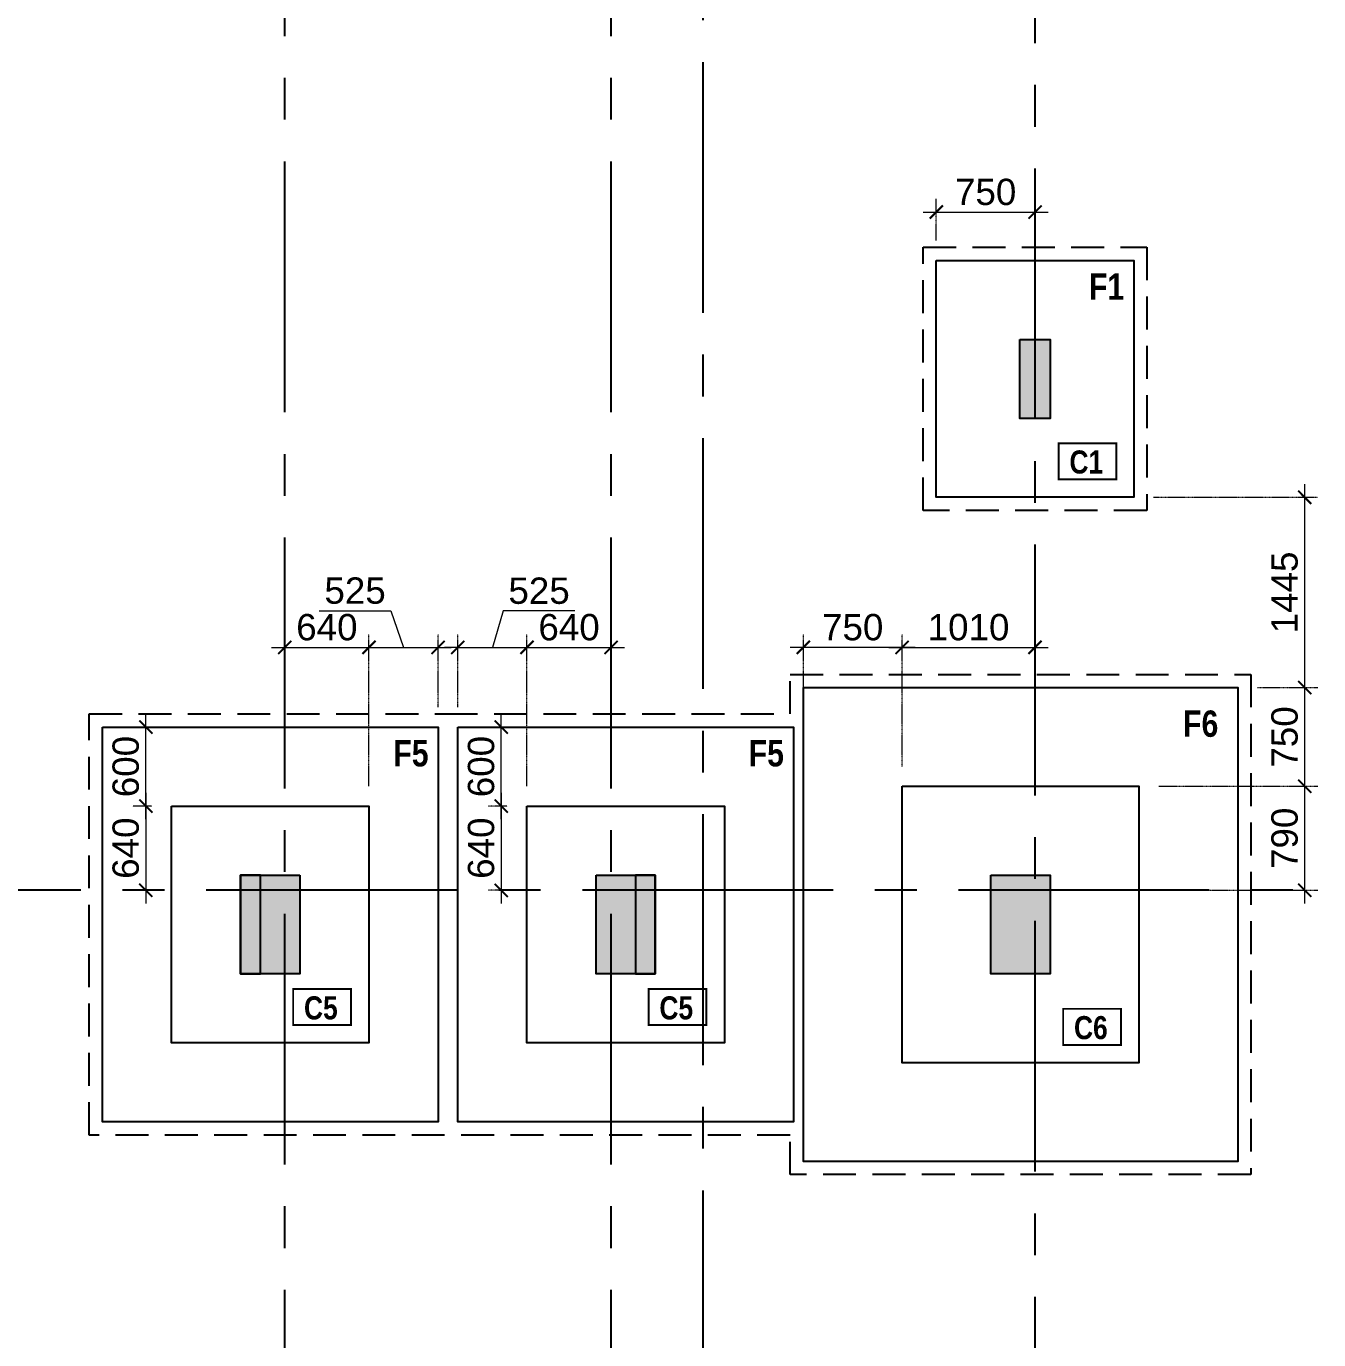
# Model space of a CAD drawing. Header units: millimetres. Extents: x 149548 to 2112824, y -1657616 to -1354760.
# Drawn here: x 1683360 to 1693180, y -1602628 to -1592650 of the extents above; entities that cross this region are included whole.
import ezdxf
from ezdxf.enums import TextEntityAlignment as Align

# ---------------------------------------------------------------- set-up
doc = ezdxf.new("R2010")
doc.units = ezdxf.units.MM
doc.header["$MEASUREMENT"] = 0
doc.header["$PDMODE"] = 98
for name, pattern in [('ACAD_ISO02W100', [15, 12, -3]), ('CENTER2', [28.575000000000003, 19.05, -3.175, 3.175, -3.175]), ('HIDDEN', [0.375, 0.25, -0.125])]:
    doc.linetypes.add(name, pattern=pattern)
for name, color, linetype, lineweight in [('CENTER_LINE', 8, 'CENTER2', 25), ('GRID', 252, 'ACAD_ISO02W100', 9), ('s-dm', 171, 'Continuous', 15), ('TXT', 255, 'Continuous', 5)]:
    doc.layers.add(name, color=color, linetype=linetype, lineweight=lineweight)
for name, color, linetype in [('F1', 10, 'Continuous'), ('F5', 130, 'Continuous'), ('F6', 140, 'Continuous'), ('Footing_#_ST', 1, 'Continuous'), ('Gabion Wall', 7, 'Continuous'), ('Pcc_ST', 6, 'Continuous'), ('STR.COLUMN', 1, 'Continuous')]:
    doc.layers.add(name, color=color, linetype=linetype)
doc.styles.add('G2-TEXT', font='ARIALNB.TTF', dxfattribs={"height": 2.5})
doc.styles.add('G3-TEXT', font='ARIALNB.TTF', dxfattribs={"height": 3})
doc.styles.get("Standard").update_dxf_attribs({"font": 'arial.ttf'})
doc.dimstyles.new('Dim 1_100', dxfattribs={"dimscale": 100, "dimtxt": 2, "dimasz": 1, "dimexe": 1, "dimexo": 1.5, "dimgap": 0.5, "dimtad": 1, "dimdec": 0, "dimrnd": 5, "dimzin": 0, "dimdsep": 46, "dimtxsty": 'Standard', "dimblk": 'ARCHTICK', "dimcen": 0, "dimdle": 1, "dimclrd": 256, "dimclre": 256, "dimclrt": 256, "dimadec": 0, "dimazin": 0, "dimtfac": 0.8, "dimtdec": 0, "dimtmove": 1, "dimatfit": 0, "dimfxl": 1.5, "dimtolj": 1, "dimtzin": 0, "dimlwd": -1, "dimlwe": -1, "dimarcsym": 1})

# ---------------------------------------------------------------- blocks, each defined once
blk = doc.blocks.new('FIRST FLOOR COLUMNS')
at = {"layer": 'CENTER_LINE', "ltscale": 100}
for p, q in [((8895, -42203.11614531162), (8895, 17663.35269865301)), ((11375, -42203.11614527553), (11375, 17663.35269868909)), ((14595.00000024913, -42256.64015407232), (14594.99999999907, 17638.35269774776)), ((12074.99999999907, -41447.71538959257), (12074.99999999907, 16830.41905810614)), ((90213.58022713289, -115), (-4699.232308062259, -115))]:
    blk.add_line(p, q, dxfattribs=at)
blk = doc.blocks.new('Through Column')
at = {"layer": 'STR.COLUMN', "transparency": 33554687}
h = blk.add_hatch(color=256, dxfattribs=at)
h.dxf.hatch_style = 1
h.paths.add_polyline_path([(1931712.541582066, -1496869.278590736), (1931712.541582066, -1497619.278590736), (1931262.541582066, -1497619.278590736), (1931262.541582066, -1496869.278590736)])
h = blk.add_hatch(color=256, dxfattribs=at)
h.dxf.hatch_style = 1
h.paths.add_polyline_path([(1933962.541582066, -1496869.278590736), (1934412.541582066, -1496869.278590736), (1934412.541582066, -1497619.278590736), (1933962.541582066, -1497619.278590736)])
h = blk.add_hatch(color=256, dxfattribs=at)
h.dxf.hatch_style = 1
h.paths.add_polyline_path([(1936962.541582066, -1497619.278590736), (1937412.541582066, -1497619.278590736), (1937412.541582066, -1496869.278590736), (1936962.541582066, -1496869.278590736)])
at = {"layer": 'STR.COLUMN', "color": 5}
for points in [[(1931712.541582066, -1496869.278590736), (1931712.541582066, -1497619.278590736), (1931262.541582066, -1497619.278590736), (1931262.541582066, -1496869.278590736)], [(1933962.541582066, -1496869.278590736), (1934412.541582066, -1496869.278590736), (1934412.541582066, -1497619.278590736), (1933962.541582066, -1497619.278590736), (1933962.541582066, -1496869.278590736)]]:
    blk.add_lwpolyline(points, close=True, dxfattribs=at)
blk.add_lwpolyline([(1936962.541582066, -1496869.278590736), (1937412.541582066, -1496869.278590736), (1937412.541582066, -1497619.278590736), (1936962.541582066, -1497619.278590736), (1936962.541582066, -1496869.278590736)], dxfattribs=at)
blk = doc.blocks.new('Upto 1st Floor lvl')
at = {"layer": 'STR.COLUMN', "transparency": 33554687}
h = blk.add_hatch(color=3, dxfattribs=at)
h.dxf.hatch_style = 1
h.paths.add_polyline_path([(1937182.541582084, -1492798.903147519), (1937182.541582084, -1493398.903147519), (1937412.541582084, -1493398.903147519), (1937412.541582084, -1492798.903147519)])
at = {"layer": 'STR.COLUMN'}
h = blk.add_hatch(color=3, dxfattribs=at)
h.dxf.hatch_style = 1
h.paths.add_polyline_path([(1931412.541582066, -1496869.278590736), (1931262.541582066, -1496869.278590736), (1931262.541582066, -1497619.278590736), (1931412.541582066, -1497619.278590736)])
h = blk.add_hatch(color=3, dxfattribs=at)
h.dxf.hatch_style = 1
h.paths.add_polyline_path([(1934412.541582066, -1496869.278590736), (1934262.541582066, -1496869.278590736), (1934262.541582066, -1497619.278590736), (1934412.541582066, -1497619.278590736)])
at = {"layer": 'STR.COLUMN', "color": 5}
for points in [[(1937182.541582084, -1492798.903147519), (1937412.541582084, -1492798.903147519), (1937412.541582084, -1493398.903147519), (1937182.541582084, -1493398.903147519), (1937182.541582084, -1492798.903147519)], [(1931412.541582066, -1496869.278590736), (1931262.541582066, -1496869.278590736), (1931262.541582066, -1497619.278590736), (1931412.541582066, -1497619.278590736)], [(1934412.541582066, -1496869.278590736), (1934262.541582066, -1496869.278590736), (1934262.541582066, -1497619.278590736), (1934412.541582066, -1497619.278590736)]]:
    blk.add_lwpolyline(points, close=True, dxfattribs=at)
blk = doc.blocks.new('_ArchTick')
at = {"color": 0, "linetype": 'ByBlock', "const_width": 0.15}
blk.add_lwpolyline([(-0.5, -0.5), (0.5, 0.5)], dxfattribs=at)
blk = doc.blocks.new('*D1287')
at = {"layer": 'Defpoints', "color": 0}
for p in [(1685964.048146085, -1597368.030286017), (1685324.048146085, -1597973.539463899), (1685964.048146085, -1598573.539463899)]:
    blk.add_point(p, dxfattribs=at)
at = {"layer": 's-dm', "linetype": 'HIDDEN'}
for p, q in [((1685324.048146085, -1597823.539463899), (1685324.048146085, -1597268.030286017)), ((1685964.048146085, -1598423.539463899), (1685964.048146085, -1597268.030286017))]:
    blk.add_line(p, q, dxfattribs=at)
at = {"layer": 's-dm'}
blk.add_line((1685224.048146085, -1597368.030286017), (1686064.048146085, -1597368.030286017), dxfattribs=at)
at = {"layer": 's-dm', "xscale": 100, "yscale": 100, "zscale": 100, "rotation": 180}
blk.add_blockref('_ArchTick', (1685324.048146085, -1597368.030286017), dxfattribs=at)
at = {"layer": 's-dm', "xscale": 100, "yscale": 100, "zscale": 100}
blk.add_blockref('_ArchTick', (1685964.048146085, -1597368.030286017), dxfattribs=at)
at = {"layer": 's-dm', "insert": (1685644.048146085, -1597215.915688473), "char_height": 200, "attachment_point": 5}
blk.add_mtext('\\A1;640', dxfattribs=at)
blk = doc.blocks.new('*D1293')
at = {"layer": 'Defpoints', "color": 0}
for p in [(1686489.048146085, -1597368.030286017), (1686489.048146085, -1597973.539463899), (1685964.048146085, -1598573.539463899)]:
    blk.add_point(p, dxfattribs=at)
at = {"layer": 's-dm'}
for p, q in [((1685586.743392591, -1597090.03730752), (1686130.126748662, -1597090.03730752)), ((1686130.126748662, -1597090.03730752), (1686226.548146085, -1597368.030286017)), ((1685864.048146085, -1597368.030286017), (1686589.048146085, -1597368.030286017))]:
    blk.add_line(p, q, dxfattribs=at)
at = {"layer": 's-dm', "linetype": 'HIDDEN'}
for p, q in [((1685964.048146085, -1598423.539463899), (1685964.048146085, -1597268.030286017)), ((1686489.048146085, -1597823.539463899), (1686489.048146085, -1597268.030286017))]:
    blk.add_line(p, q, dxfattribs=at)
at = {"layer": 's-dm', "xscale": 100, "yscale": 100, "zscale": 100, "rotation": 180}
blk.add_blockref('_ArchTick', (1685964.048146085, -1597368.030286017), dxfattribs=at)
at = {"layer": 's-dm', "xscale": 100, "yscale": 100, "zscale": 100}
blk.add_blockref('_ArchTick', (1686489.048146085, -1597368.030286017), dxfattribs=at)
at = {"layer": 's-dm', "insert": (1685858.435070626, -1596937.922709976), "char_height": 200, "attachment_point": 5}
blk.add_mtext('\\A1;525', dxfattribs=at)
blk = doc.blocks.new('*D1295')
at = {"layer": 'Defpoints', "color": 0}
for p in [(1687164.048146085, -1597368.030286017), (1686639.048146085, -1597973.539463899), (1687164.048146085, -1598573.539463899)]:
    blk.add_point(p, dxfattribs=at)
at = {"layer": 's-dm'}
for p, q in [((1686984.682587427, -1597090.915688473), (1686901.548146085, -1597368.030286017)), ((1687528.065943498, -1597090.915688473), (1686984.682587427, -1597090.915688473)), ((1686639.048146085, -1597368.030286017), (1686539.048146085, -1597368.030286017)), ((1686639.048146085, -1597368.030286017), (1687164.048146085, -1597368.030286017)), ((1687164.048146085, -1597368.030286017), (1687264.048146085, -1597368.030286017))]:
    blk.add_line(p, q, dxfattribs=at)
at = {"layer": 's-dm', "linetype": 'HIDDEN'}
for p, q in [((1686639.048146085, -1597823.539463899), (1686639.048146085, -1597268.030286017)), ((1687164.048146085, -1598423.539463899), (1687164.048146085, -1597268.030286017))]:
    blk.add_line(p, q, dxfattribs=at)
at = {"layer": 's-dm', "xscale": 100, "yscale": 100, "zscale": 100}
blk.add_blockref('_ArchTick', (1686639.048146085, -1597368.030286017), dxfattribs=at)
at = {"layer": 's-dm', "xscale": 100, "yscale": 100, "zscale": 100, "rotation": 180}
blk.add_blockref('_ArchTick', (1687164.048146085, -1597368.030286017), dxfattribs=at)
at = {"layer": 's-dm', "insert": (1687256.374265463, -1596938.801090928), "char_height": 200, "attachment_point": 5}
blk.add_mtext('\\A1;525', dxfattribs=at)
blk = doc.blocks.new('*D1296')
at = {"layer": 'Defpoints', "color": 0}
for p in [(1687804.048146085, -1597368.030286017), (1687164.048146085, -1597973.539463899), (1687804.048146085, -1597973.539463899)]:
    blk.add_point(p, dxfattribs=at)
at = {"layer": 's-dm', "linetype": 'HIDDEN'}
for p, q in [((1687164.048146085, -1597823.539463899), (1687164.048146085, -1597268.030286017)), ((1687804.048146085, -1597823.539463899), (1687804.048146085, -1597268.030286017))]:
    blk.add_line(p, q, dxfattribs=at)
at = {"layer": 's-dm'}
blk.add_line((1687064.048146085, -1597368.030286017), (1687904.048146085, -1597368.030286017), dxfattribs=at)
at = {"layer": 's-dm', "xscale": 100, "yscale": 100, "zscale": 100, "rotation": 180}
blk.add_blockref('_ArchTick', (1687164.048146085, -1597368.030286017), dxfattribs=at)
at = {"layer": 's-dm', "xscale": 100, "yscale": 100, "zscale": 100}
blk.add_blockref('_ArchTick', (1687804.048146085, -1597368.030286017), dxfattribs=at)
at = {"layer": 's-dm', "insert": (1687484.048146085, -1597215.915688473), "char_height": 200, "attachment_point": 5}
blk.add_mtext('\\A1;640', dxfattribs=at)
blk = doc.blocks.new('*D1297')
at = {"layer": 'Defpoints', "color": 0}
for p in [(1691024.048146152, -1597368.030286017), (1690014.048146085, -1597673.539463899), (1691024.048146152, -1597673.539463899)]:
    blk.add_point(p, dxfattribs=at)
at = {"layer": 's-dm', "linetype": 'HIDDEN'}
for p, q in [((1690014.048146085, -1597523.539463899), (1690014.048146085, -1597268.030286017)), ((1691024.048146152, -1597523.539463899), (1691024.048146152, -1597268.030286017))]:
    blk.add_line(p, q, dxfattribs=at)
at = {"layer": 's-dm'}
blk.add_line((1689914.048146085, -1597368.030286017), (1691124.048146152, -1597368.030286017), dxfattribs=at)
at = {"layer": 's-dm', "xscale": 100, "yscale": 100, "zscale": 100, "rotation": 180}
blk.add_blockref('_ArchTick', (1690014.048146085, -1597368.030286017), dxfattribs=at)
at = {"layer": 's-dm', "xscale": 100, "yscale": 100, "zscale": 100}
blk.add_blockref('_ArchTick', (1691024.048146152, -1597368.030286017), dxfattribs=at)
at = {"layer": 's-dm', "insert": (1690519.048146119, -1597215.915688473), "char_height": 200, "attachment_point": 5}
blk.add_mtext('\\A1;1010', dxfattribs=at)
blk = doc.blocks.new('*D1299')
at = {"layer": 'Defpoints', "color": 0}
for p in [(1689264.048146085, -1597368.030286017), (1689264.048146085, -1598423.539463899), (1690014.048146085, -1598423.539463899)]:
    blk.add_point(p, dxfattribs=at)
at = {"layer": 's-dm', "linetype": 'HIDDEN'}
for p, q in [((1689264.048146085, -1598273.539463899), (1689264.048146085, -1597268.030286017)), ((1690014.048146085, -1598273.539463899), (1690014.048146085, -1597268.030286017))]:
    blk.add_line(p, q, dxfattribs=at)
at = {"layer": 's-dm'}
blk.add_line((1690114.048146085, -1597368.030286017), (1689164.048146085, -1597368.030286017), dxfattribs=at)
at = {"layer": 's-dm', "xscale": 100, "yscale": 100, "zscale": 100, "rotation": 180}
blk.add_blockref('_ArchTick', (1689264.048146085, -1597368.030286017), dxfattribs=at)
at = {"layer": 's-dm', "xscale": 100, "yscale": 100, "zscale": 100}
blk.add_blockref('_ArchTick', (1690014.048146085, -1597368.030286017), dxfattribs=at)
at = {"layer": 's-dm', "insert": (1689639.048146085, -1597215.915688473), "char_height": 200, "attachment_point": 5}
blk.add_mtext('\\A1;750', dxfattribs=at)
blk = doc.blocks.new('*D1300')
at = {"layer": 'Defpoints', "color": 0}
for p in [(1691814.048146085, -1598423.539463899), (1693073.166970297, -1598423.539463899), (1691814.048146085, -1599213.539463899)]:
    blk.add_point(p, dxfattribs=at)
at = {"layer": 's-dm'}
blk.add_line((1693073.166970297, -1599313.539463899), (1693073.166970297, -1598323.539463899), dxfattribs=at)
at = {"layer": 's-dm', "linetype": 'HIDDEN'}
for p, q in [((1691964.048146085, -1598423.539463899), (1693173.166970297, -1598423.539463899)), ((1691964.048146085, -1599213.539463899), (1693173.166970297, -1599213.539463899))]:
    blk.add_line(p, q, dxfattribs=at)
at = {"layer": 's-dm', "xscale": 100, "yscale": 100, "zscale": 100}
for p, rotation in [((1693073.166970297, -1598423.539463899), 90), ((1693073.166970297, -1599213.539463899), 270)]:
    blk.add_blockref('_ArchTick', p, dxfattribs=dict(at, rotation=rotation))
at = {"layer": 's-dm', "insert": (1692921.052372753, -1598818.539463899), "char_height": 200, "attachment_point": 5, "rotation": 90}
blk.add_mtext('\\A1;790', dxfattribs=at)
blk = doc.blocks.new('*D1301')
at = {"layer": 'Defpoints', "color": 0}
for p in [(1692564.048146085, -1597673.539463899), (1693073.166970297, -1597673.539463899), (1691814.048146085, -1598423.539463899)]:
    blk.add_point(p, dxfattribs=at)
at = {"layer": 's-dm'}
blk.add_line((1693073.166970297, -1598523.539463899), (1693073.166970297, -1597573.539463899), dxfattribs=at)
at = {"layer": 's-dm', "linetype": 'HIDDEN'}
for p, q in [((1692714.048146085, -1597673.539463899), (1693173.166970297, -1597673.539463899)), ((1691964.048146085, -1598423.539463899), (1693173.166970297, -1598423.539463899))]:
    blk.add_line(p, q, dxfattribs=at)
at = {"layer": 's-dm', "xscale": 100, "yscale": 100, "zscale": 100}
for p, rotation in [((1693073.166970297, -1597673.539463899), 90), ((1693073.166970297, -1598423.539463899), 270)]:
    blk.add_blockref('_ArchTick', p, dxfattribs=dict(at, rotation=rotation))
at = {"layer": 's-dm', "insert": (1692921.052372753, -1598048.539463899), "char_height": 200, "attachment_point": 5, "rotation": 90}
blk.add_mtext('\\A1;750', dxfattribs=at)
blk = doc.blocks.new('*D1302')
at = {"layer": 'Defpoints', "color": 0}
for p in [(1691774.048146103, -1596228.164020682), (1693073.166970297, -1596228.164020682), (1692564.048146085, -1597673.539463899)]:
    blk.add_point(p, dxfattribs=at)
at = {"layer": 's-dm'}
blk.add_line((1693073.166970297, -1597773.539463899), (1693073.166970297, -1596128.164020682), dxfattribs=at)
at = {"layer": 's-dm', "linetype": 'HIDDEN'}
for p, q in [((1691924.048146103, -1596228.164020682), (1693173.166970297, -1596228.164020682)), ((1692714.048146085, -1597673.539463899), (1693173.166970297, -1597673.539463899))]:
    blk.add_line(p, q, dxfattribs=at)
at = {"layer": 's-dm', "xscale": 100, "yscale": 100, "zscale": 100}
for p, rotation in [((1693073.166970297, -1596228.164020682), 90), ((1693073.166970297, -1597673.539463899), 270)]:
    blk.add_blockref('_ArchTick', p, dxfattribs=dict(at, rotation=rotation))
at = {"layer": 's-dm', "insert": (1692921.052372753, -1596950.851742291), "char_height": 200, "attachment_point": 5, "rotation": 90}
blk.add_mtext('\\A1;1445', dxfattribs=at)
blk = doc.blocks.new('*D1303')
at = {"layer": 'Defpoints', "color": 0}
for p in [(1691024.048146138, -1594061.413607816), (1690274.048146103, -1594428.164020682), (1691024.048146138, -1594428.164020679)]:
    blk.add_point(p, dxfattribs=at)
at = {"layer": 's-dm', "linetype": 'HIDDEN'}
for p, q in [((1690274.048146103, -1594278.164020682), (1690274.048146103, -1593961.413607816)), ((1691024.048146138, -1594278.164020679), (1691024.048146138, -1593961.413607816))]:
    blk.add_line(p, q, dxfattribs=at)
at = {"layer": 's-dm'}
blk.add_line((1690174.048146103, -1594061.413607816), (1691124.048146138, -1594061.413607816), dxfattribs=at)
at = {"layer": 's-dm', "xscale": 100, "yscale": 100, "zscale": 100, "rotation": 180}
blk.add_blockref('_ArchTick', (1690274.048146103, -1594061.413607816), dxfattribs=at)
at = {"layer": 's-dm', "xscale": 100, "yscale": 100, "zscale": 100}
blk.add_blockref('_ArchTick', (1691024.048146138, -1594061.413607816), dxfattribs=at)
at = {"layer": 's-dm', "insert": (1690649.048146121, -1593909.299010272), "char_height": 200, "attachment_point": 5}
blk.add_mtext('\\A1;750', dxfattribs=at)
blk = doc.blocks.new('*D1310')
at = {"layer": 'Defpoints', "color": 0}
for p in [(1684464.048146085, -1598573.539463899), (1684268.660493937, -1599213.539463899), (1684464.048146085, -1599213.539463899)]:
    blk.add_point(p, dxfattribs=at)
at = {"layer": 's-dm'}
blk.add_line((1684268.660493937, -1598473.539463899), (1684268.660493937, -1599313.539463899), dxfattribs=at)
at = {"layer": 's-dm', "linetype": 'HIDDEN'}
for p, q in [((1684314.048146085, -1598573.539463899), (1684168.660493937, -1598573.539463899)), ((1684314.048146085, -1599213.539463899), (1684168.660493937, -1599213.539463899))]:
    blk.add_line(p, q, dxfattribs=at)
at = {"layer": 's-dm', "xscale": 100, "yscale": 100, "zscale": 100}
for p, rotation in [((1684268.660493937, -1598573.539463899), 90), ((1684268.660493937, -1599213.539463899), 270)]:
    blk.add_blockref('_ArchTick', p, dxfattribs=dict(at, rotation=rotation))
at = {"layer": 's-dm', "insert": (1684116.545896392, -1598893.539463899), "char_height": 200, "attachment_point": 5, "rotation": 90}
blk.add_mtext('\\A1;640', dxfattribs=at)
blk = doc.blocks.new('*D1311')
at = {"layer": 'Defpoints', "color": 0}
for p in [(1683939.048146085, -1597973.539463899), (1684268.660493937, -1597973.539463899), (1684464.048146085, -1598573.539463899)]:
    blk.add_point(p, dxfattribs=at)
at = {"layer": 's-dm'}
blk.add_line((1684268.660493937, -1598673.539463899), (1684268.660493937, -1597873.539463899), dxfattribs=at)
at = {"layer": 's-dm', "linetype": 'HIDDEN'}
for p, q in [((1684089.048146085, -1597973.539463899), (1684368.660493937, -1597973.539463899)), ((1684314.048146085, -1598573.539463899), (1684168.660493937, -1598573.539463899))]:
    blk.add_line(p, q, dxfattribs=at)
at = {"layer": 's-dm', "xscale": 100, "yscale": 100, "zscale": 100}
for p, rotation in [((1684268.660493937, -1597973.539463899), 90), ((1684268.660493937, -1598573.539463899), 270)]:
    blk.add_blockref('_ArchTick', p, dxfattribs=dict(at, rotation=rotation))
at = {"layer": 's-dm', "insert": (1684116.545896392, -1598273.539463899), "char_height": 200, "attachment_point": 5, "rotation": 90}
blk.add_mtext('\\A1;600', dxfattribs=at)
blk = doc.blocks.new('*D1312')
at = {"layer": 'Defpoints', "color": 0}
for p in [(1687164.048146085, -1598573.539463899), (1686968.660493937, -1599213.539463899), (1687164.048146085, -1599213.539463899)]:
    blk.add_point(p, dxfattribs=at)
at = {"layer": 's-dm'}
blk.add_line((1686968.660493937, -1598473.539463899), (1686968.660493937, -1599313.539463899), dxfattribs=at)
at = {"layer": 's-dm', "linetype": 'HIDDEN'}
for p, q in [((1687014.048146085, -1598573.539463899), (1686868.660493937, -1598573.539463899)), ((1687014.048146085, -1599213.539463899), (1686868.660493937, -1599213.539463899))]:
    blk.add_line(p, q, dxfattribs=at)
at = {"layer": 's-dm', "xscale": 100, "yscale": 100, "zscale": 100}
for p, rotation in [((1686968.660493937, -1598573.539463899), 90), ((1686968.660493937, -1599213.539463899), 270)]:
    blk.add_blockref('_ArchTick', p, dxfattribs=dict(at, rotation=rotation))
at = {"layer": 's-dm', "insert": (1686816.545896392, -1598893.539463899), "char_height": 200, "attachment_point": 5, "rotation": 90}
blk.add_mtext('\\A1;640', dxfattribs=at)
blk = doc.blocks.new('*D1313')
at = {"layer": 'Defpoints', "color": 0}
for p in [(1686639.048146085, -1597973.539463899), (1686968.660493937, -1597973.539463899), (1687164.048146085, -1598573.539463899)]:
    blk.add_point(p, dxfattribs=at)
at = {"layer": 's-dm'}
blk.add_line((1686968.660493937, -1598673.539463899), (1686968.660493937, -1597873.539463899), dxfattribs=at)
at = {"layer": 's-dm', "linetype": 'HIDDEN'}
for p, q in [((1686789.048146085, -1597973.539463899), (1687068.660493937, -1597973.539463899)), ((1687014.048146085, -1598573.539463899), (1686868.660493937, -1598573.539463899))]:
    blk.add_line(p, q, dxfattribs=at)
at = {"layer": 's-dm', "xscale": 100, "yscale": 100, "zscale": 100}
for p, rotation in [((1686968.660493937, -1597973.539463899), 90), ((1686968.660493937, -1598573.539463899), 270)]:
    blk.add_blockref('_ArchTick', p, dxfattribs=dict(at, rotation=rotation))
at = {"layer": 's-dm', "insert": (1686816.545896392, -1598273.539463899), "char_height": 200, "attachment_point": 5, "rotation": 90}
blk.add_mtext('\\A1;600', dxfattribs=at)

msp = doc.modelspace()

# ---------------------------------------------------------------- hatches: boundary and pattern name
at = {"layer": 'Gabion Wall'}
h = msp.add_hatch(dxfattribs=at)
h.set_pattern_fill('ANSI36', color=8, scale=1000)
h.set_pattern_definition([(45, (-246273.4934359812, -199349.732739276), (66.29126073623883, 243.0679560328757), [312.5000000000003, -62.50000000000007, 0, -62.50000000000007])])
edge = h.paths.add_edge_path()
edge.add_arc((1681689.048146138, -1591248.539463901), 6116.978292164549, 137.5960620771633, 229.2860594930685, ccw=False)
edge.add_arc((1681689.048146139, -1591248.539463901), 6116.978292165074, 90.00000000000438, 137.5960620771678, ccw=False)
edge.add_line((1681689.048146139, -1585131.561171736), (1691139.048146085, -1585131.561171736))
edge.add_arc((1691140.590834385, -1591243.947926767), 6112.38694970827, 15.669600682847317, 90.01446072220352, ccw=False)
edge.add_arc((1701131.307347164, -1588392.639705455), 4277.392892624552, 196.2985217793638, 270.0000000000031)
edge.add_arc((1701628.608211844, -1666318.989141658), 73650.63549018366, 89.87129754002348, 90.38687320235852, ccw=False)
edge.add_line((1701794.048146085, -1592668.539463899), (1701794.048146085, -1591668.539463899))
edge.add_arc((1701599.273374289, -1323873.646719725), 267794.9635767544, 269.87502258162203, 270.0416728276529, ccw=False)
edge.add_arc((1701131.307347164, -1588392.639705454), 3277.392892625012, 196.9006126921874, 267.9687474159747, ccw=False)
edge.add_arc((1691140.155131311, -1591245.254062993), 7113.692977388166, 15.489834590217, 90.00891598525823)
edge.add_line((1691139.048146085, -1584131.561171736), (1681689.048146139, -1584131.561171736))
edge.add_arc((1681689.04814614, -1591248.539463904), 7116.978292167383, 90.00000000001124, 137.6234041501923)
edge.add_arc((1681689.048146139, -1591248.539463901), 7116.978292164869, 137.6234041501999, 235.9005401058864)
edge.add_line((1677699.048146085, -1597141.864502512), (1677699.048146085, -1595885.06008031))

# ---------------------------------------------------------------- linework, layer by layer
at = {"color": 101, "const_width": 14.7637875}
for points in [[(1691203.34687572, -1596090.731980513), (1691203.34687572, -1595817.109785515), (1691642.644342467, -1595817.109785515), (1691642.644342474, -1596090.731980513)], [(1685387.997466245, -1600237.705602854), (1685387.997466245, -1599964.083407856), (1685827.294932992, -1599964.083407856), (1685827.294932999, -1600237.705602854)], [(1688087.997466245, -1600237.705602854), (1688087.997466245, -1599964.083407856), (1688527.294932992, -1599964.083407856), (1688527.294932999, -1600237.705602854)], [(1691237.997466245, -1600387.705602854), (1691237.997466245, -1600114.083407856), (1691677.294932992, -1600114.083407856), (1691677.294932999, -1600387.705602854)]]:
    msp.add_lwpolyline(points, close=True, dxfattribs=at)
at = {"layer": 'F1'}
msp.add_lwpolyline([(1690274.048146103, -1594428.164020682), (1691774.048146103, -1594428.164020682), (1691774.048146103, -1596228.164020682), (1690274.048146103, -1596228.164020682)], close=True, dxfattribs=at)
at = {"layer": 'F5'}
for points in [[(1683939.048146085, -1597973.539463899), (1686489.048146085, -1597973.539463899), (1686489.048146085, -1600973.539463899), (1683939.048146085, -1600973.539463899)], [(1686639.048146085, -1597973.539463899), (1689189.048146085, -1597973.539463899), (1689189.048146085, -1600973.539463899), (1686639.048146085, -1600973.539463899)], [(1684464.048146085, -1598573.539463899), (1685964.048146085, -1598573.539463899), (1685964.048146085, -1600373.539463899), (1684464.048146085, -1600373.539463899)], [(1687164.048146085, -1598573.539463899), (1688664.048146085, -1598573.539463899), (1688664.048146085, -1600373.539463899), (1687164.048146085, -1600373.539463899)]]:
    msp.add_lwpolyline(points, close=True, dxfattribs=at)
at = {"layer": 'F6'}
for points in [[(1689264.048146085, -1597673.539463899), (1692564.048146085, -1597673.539463899), (1692564.048146085, -1601273.539463899), (1689264.048146085, -1601273.539463899)], [(1690014.048146085, -1598423.539463899), (1691814.048146085, -1598423.539463899), (1691814.048146085, -1600523.539463899), (1690014.048146085, -1600523.539463899)]]:
    msp.add_lwpolyline(points, close=True, dxfattribs=at)
at = {"layer": 'Pcc_ST', "linetype": 'HIDDEN', "ltscale": 1000}
msp.add_lwpolyline([(1690174.048146103, -1594328.164020682), (1691874.048146103, -1594328.164020682), (1691874.048146103, -1596328.164020682), (1690174.048146103, -1596328.164020682)], close=True, dxfattribs=at)
msp.add_lwpolyline([(1686539.048146085, -1597873.539463899), (1689164.048146085, -1597873.539463899), (1689164.048146085, -1597573.539463899), (1692664.048146085, -1597573.539463899), (1692664.048146085, -1601373.539463899), (1689164.048146085, -1601373.539463899), (1689164.048146085, -1601073.539463899), (1683839.048146085, -1601073.539463899), (1683839.048146085, -1597873.539463899), (1686589.048146085, -1597873.539463899)], dxfattribs=at)

# ---------------------------------------------------------------- block references
at = {"layer": 'GRID'}
msp.add_blockref('FIRST FLOOR COLUMNS', (1676429.048146085, -1599098.539463899), dxfattribs=at)
at = {"layer": 'STR.COLUMN', "color": 5}
msp.add_blockref('Upto 1st Floor lvl', (-246273.4934359812, -102229.2608731638), dxfattribs=at)
at = {"layer": 'STR.COLUMN'}
msp.add_blockref('Through Column', (-246273.4934359812, -102229.2608731638), dxfattribs=at)

# ---------------------------------------------------------------- texts
at = {"layer": 'Footing_#_ST', "style": 'G2-TEXT'}
for s, p in [('F1', (1691568.011333717, -1594787.233222488)), ('F6', (1692283.0113337, -1598107.608665705)), ('F5', (1686283.0113337, -1598332.608665705)), ('F5', (1688983.0113337, -1598332.608665705))]:
    msp.add_text(s, height=200, dxfattribs=at).set_placement(p, align=Align.BOTTOM_CENTER)
at = {"layer": 'TXT', "style": 'G3-TEXT'}
for s, p in [('C1', (1691285.754186497, -1596047.31594349)), ('C5', (1685470.404777022, -1600194.289565831)), ('C5', (1688170.404777022, -1600194.289565831)), ('C6', (1691320.404777022, -1600344.289565831))]:
    msp.add_text(s, height=175, dxfattribs=at).set_placement(p)

# ---------------------------------------------------------------- dimensions: what is measured, and where the dimension line sits
at = {"layer": 's-dm'}
for base, p1, p2, picture, middle in [((1691024.048146138, -1594061.413607816), (1690274.048146103, -1594428.164020682), (1691024.048146138, -1594428.164020679), '*D1303', (1690649.048146121, -1593909.299010272)), ((1687164.048146085, -1597368.030286017), (1686639.048146085, -1597973.539463899), (1687164.048146085, -1598573.539463899), '*D1295', (1687034.682587427, -1596938.801090928)), ((1685964.048146085, -1597368.030286017), (1685324.048146085, -1597973.539463899), (1685964.048146085, -1598573.539463899), '*D1287', (1685644.048146085, -1597215.915688473)), ((1687804.048146085, -1597368.030286017), (1687164.048146085, -1597973.539463899), (1687804.048146085, -1597973.539463899), '*D1296', (1687484.048146085, -1597215.915688473)), ((1689264.048146085, -1597368.030286017), (1690014.048146085, -1598423.539463899), (1689264.048146085, -1598423.539463899), '*D1299', (1689639.048146085, -1597215.915688473)), ((1691024.048146152, -1597368.030286017), (1690014.048146085, -1597673.539463899), (1691024.048146152, -1597673.539463899), '*D1297', (1690519.048146119, -1597215.915688473))]:
    dim = msp.add_linear_dim(base=base, p1=p1, p2=p2, dimstyle='Dim 1_100', dxfattribs=at)
    dim.commit()
    dim.dimension.update_dxf_attribs({"geometry": picture, "text_midpoint": middle})
for base, p1, p2, picture, middle in [((1693073.166970297, -1596228.164020682), (1692564.048146085, -1597673.539463899), (1691774.048146103, -1596228.164020682), '*D1302', (1692921.052372753, -1596950.851742291)), ((1693073.166970297, -1597673.539463899), (1691814.048146085, -1598423.539463899), (1692564.048146085, -1597673.539463899), '*D1301', (1692921.052372753, -1598048.539463899)), ((1684268.660493937, -1597973.539463899), (1684464.048146085, -1598573.539463899), (1683939.048146085, -1597973.539463899), '*D1311', (1684116.545896392, -1598273.539463899)), ((1686968.660493937, -1597973.539463899), (1687164.048146085, -1598573.539463899), (1686639.048146085, -1597973.539463899), '*D1313', (1686816.545896392, -1598273.539463899)), ((1693073.166970297, -1598423.539463899), (1691814.048146085, -1599213.539463899), (1691814.048146085, -1598423.539463899), '*D1300', (1692921.052372753, -1598818.539463899)), ((1684268.660493937, -1599213.539463899), (1684464.048146085, -1598573.539463899), (1684464.048146085, -1599213.539463899), '*D1310', (1684116.545896392, -1598893.539463899)), ((1686968.660493937, -1599213.539463899), (1687164.048146085, -1598573.539463899), (1687164.048146085, -1599213.539463899), '*D1312', (1686816.545896392, -1598893.539463899))]:
    dim = msp.add_linear_dim(base=base, p1=p1, p2=p2, angle=90, dimstyle='Dim 1_100', dxfattribs=at)
    dim.commit()
    dim.dimension.update_dxf_attribs({"geometry": picture, "text_midpoint": middle})
dim = msp.add_linear_dim(base=(1686489.048146085, -1597368.030286017), p1=(1685964.048146085, -1598573.539463899), p2=(1686489.048146085, -1597973.539463899), dimstyle='Dim 1_100', dxfattribs=at)
dim.commit()
dim.dimension.update_dxf_attribs({"geometry": '*D1293', "text_midpoint": (1686080.126748662, -1597090.03730752), "dimtype": 160})

doc.saveas('drawing.dxf')
